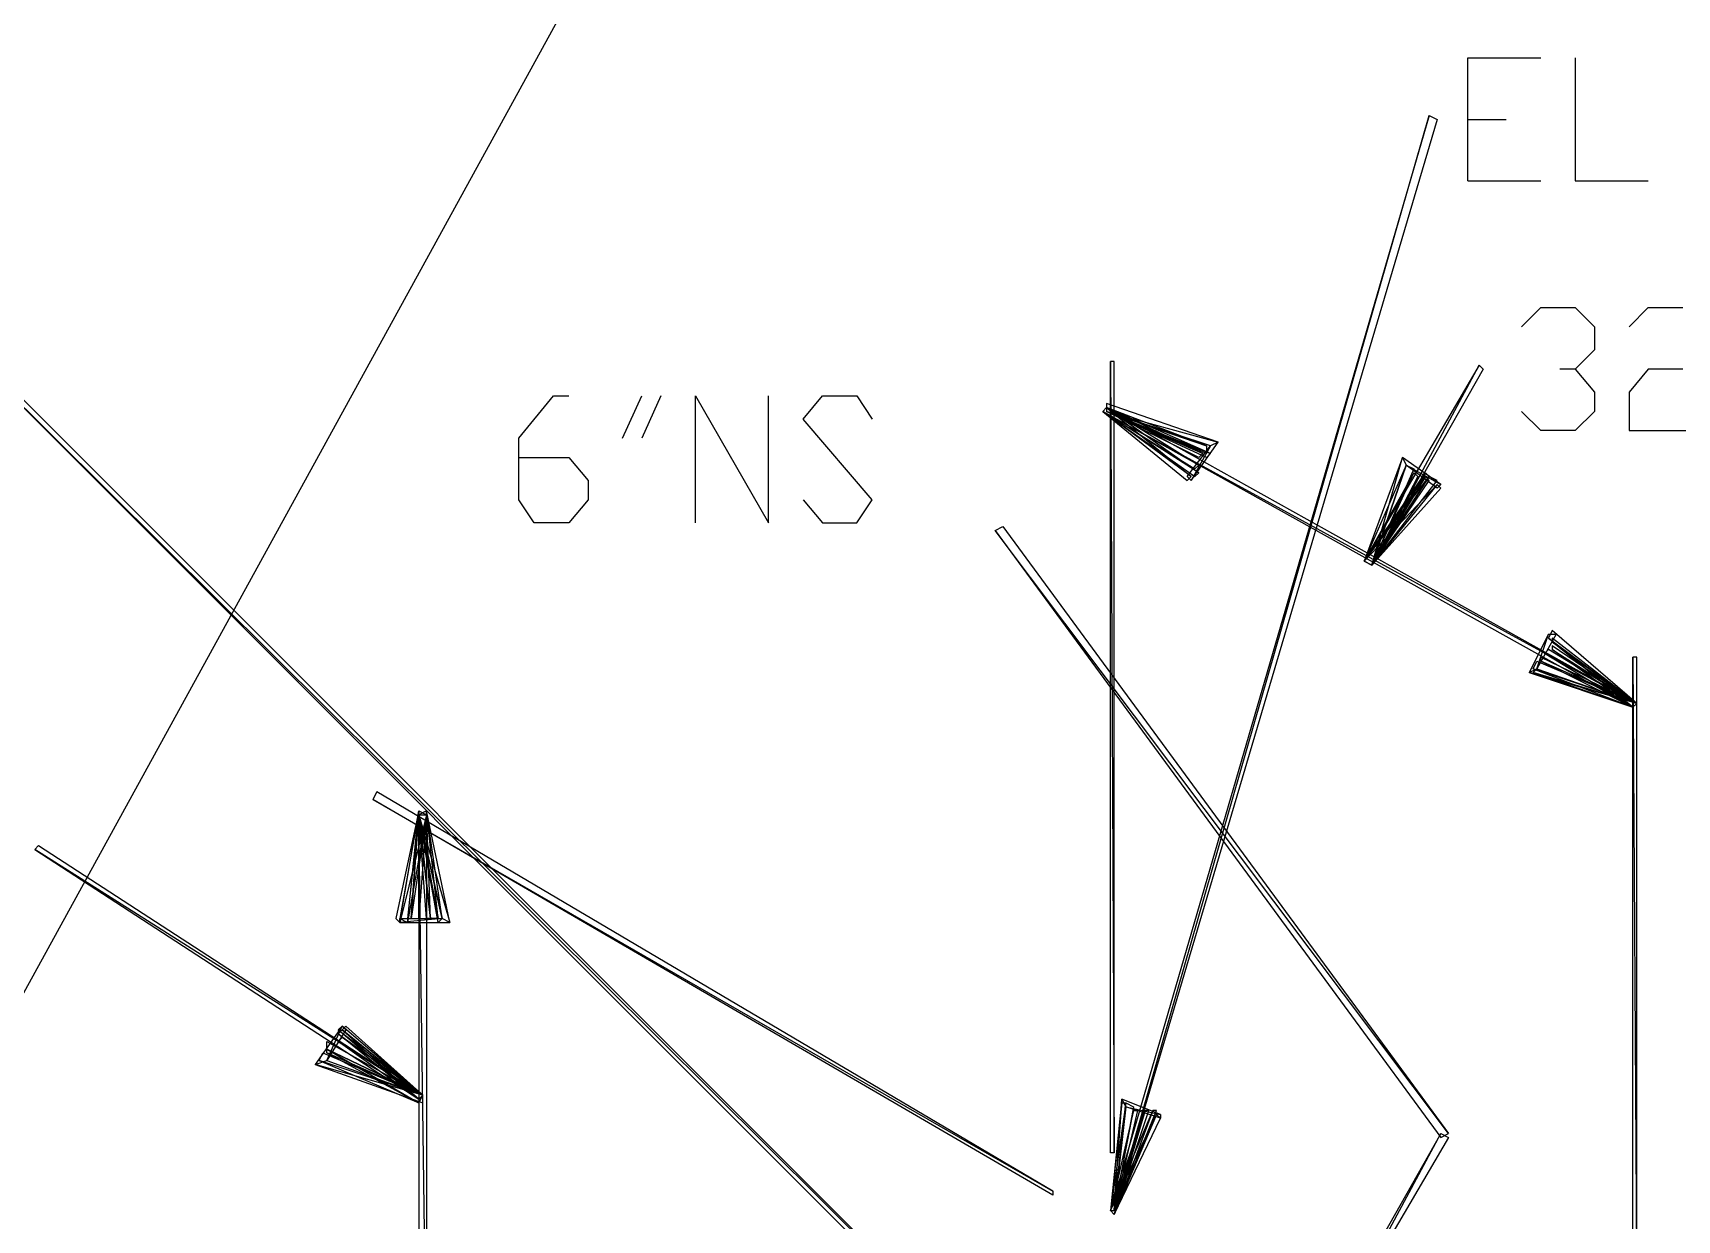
# Model space of a CAD drawing. Header units: millimetres. Extents: x 21 to 1147, y -811 to 126.
# Drawn here: x 296.6 to 348, y -114 to -76.9 of the extents above; entities that cross this region are included whole.
import ezdxf

# ---------------------------------------------------------------- set-up
doc = ezdxf.new("R2010")
doc.units = ezdxf.units.MM
doc.layers.add('EDITED_LINES', color=4, linetype='Continuous')

msp = doc.modelspace()

# ---------------------------------------------------------------- linework, layer by layer
at = {"layer": 'EDITED_LINES'}
for p, q in [((424.42, 126.348), (20.864, -608.45)), ((341.44, -81.52), (341.44, -77.68)), ((341.44, -77.68), (343.72, -77.68)), ((344.8, -77.68), (344.8, -81.52)), ((340.24, -79.48), (330.28, -113.68)), ((330.4, -113.68), (340.24, -79.48)), ((330.4, -113.68), (340.24, -79.48)), ((340.48, -79.6), (330.4, -113.68)), ((340.24, -79.48), (340.48, -79.6)), ((341.44, -79.6), (342.64, -79.6)), ((341.44, -81.52), (343.72, -81.52)), ((344.8, -81.52), (347.08, -81.52)), ((329.8, -121.84), (293.44, -85.72)), ((293.44, -85.72), (329.68, -121.96)), ((329.8, -121.84), (293.44, -85.72)), ((293.56, -85.6), (329.8, -121.84)), ((343.12, -86.08), (343.72, -85.48)), ((343.72, -85.48), (344.8, -85.48)), ((344.8, -85.48), (345.4, -86.08)), ((346.48, -86.08), (347.08, -85.48)), ((347.08, -85.48), (348.16, -85.48)), ((345.4, -86.08), (345.4, -86.8)), ((330.4, -87.16), (330.28, -87.16)), ((330.28, -87.16), (330.4, -111.88)), ((330.28, -87.16), (330.4, -111.88)), ((330.28, -111.88), (330.28, -87.16)), ((330.4, -111.88), (330.4, -87.16)), ((341.8, -87.28), (338.2, -93.4)), ((338.44, -93.52), (341.8, -87.28)), ((338.44, -93.52), (341.8, -87.28)), ((341.8, -87.28), (341.92, -87.4)), ((345.4, -86.8), (344.8, -87.4)), ((341.92, -87.4), (338.44, -93.52)), ((344.8, -87.4), (344.32, -87.4)), ((344.8, -87.4), (345.4, -88.12)), ((347.08, -87.4), (346.48, -88.12)), ((348.16, -87.4), (347.08, -87.4)), ((311.8, -89.56), (312.88, -88.24)), ((312.88, -88.24), (313.36, -88.24)), ((315.04, -89.56), (315.64, -88.24)), ((316.24, -88.24), (315.64, -89.56)), ((317.32, -92.2), (317.32, -88.24)), ((317.32, -88.24), (319.6, -92.2)), ((319.6, -92.2), (319.6, -88.24)), ((320.68, -88.96), (321.28, -88.24)), ((321.28, -88.24), (322.36, -88.24)), ((322.36, -88.24), (322.84, -88.96)), ((345.4, -88.12), (345.4, -88.72)), ((346.48, -88.12), (346.48, -89.32)), ((330.04, -88.72), (330.16, -88.6)), ((330.04, -88.72), (330.16, -88.6)), ((330.04, -88.72), (330.16, -88.6)), ((330.04, -88.72), (330.16, -88.6)), ((330.16, -88.6), (330.04, -88.72)), ((332.8, -90.76), (330.04, -88.72)), ((330.04, -88.72), (332.68, -90.88)), ((332.8, -90.76), (330.04, -88.72)), ((333.04, -90.64), (330.04, -88.72)), ((330.04, -88.72), (332.92, -90.76)), ((333.04, -90.64), (330.04, -88.72)), ((333.04, -90.64), (330.04, -88.72)), ((330.04, -88.72), (332.92, -90.76)), ((333.04, -90.64), (330.04, -88.72)), ((333.04, -90.4), (330.04, -88.72)), ((330.04, -88.72), (332.92, -90.52)), ((333.04, -90.4), (330.04, -88.72)), ((330.04, -88.72), (346.72, -97.84)), ((330.04, -88.72), (346.72, -97.84)), ((346.6, -97.96), (330.04, -88.72)), ((330.16, -88.48), (330.16, -88.72)), ((333.64, -89.68), (330.16, -88.48)), ((330.16, -88.6), (332.8, -90.76)), ((330.16, -88.6), (333.04, -90.64)), ((330.16, -88.6), (330.16, -88.72)), ((333.28, -89.8), (330.16, -88.6)), ((330.16, -88.6), (333.04, -90.64)), ((330.16, -88.6), (330.16, -88.72)), ((333.4, -90.04), (330.16, -88.6)), ((330.16, -88.6), (333.04, -90.4)), ((330.16, -88.6), (330.16, -88.72)), ((333.16, -90.04), (330.16, -88.6)), ((346.72, -97.84), (330.16, -88.6)), ((330.16, -88.72), (333.64, -89.68)), ((330.16, -88.72), (333.64, -89.68)), ((333.4, -89.8), (330.16, -88.72)), ((330.16, -88.72), (333.28, -89.8)), ((330.16, -88.72), (333.28, -89.8)), ((333.28, -90.04), (330.16, -88.72)), ((330.16, -88.72), (333.4, -90.04)), ((330.16, -88.72), (333.4, -90.04)), ((333.28, -90.16), (330.16, -88.72)), ((330.16, -88.72), (333.16, -90.04)), ((330.16, -88.72), (333.16, -90.04)), ((333.04, -90.16), (330.16, -88.72)), ((343.72, -89.32), (343.12, -88.72)), ((345.4, -88.72), (344.8, -89.32)), ((322.84, -91.48), (320.68, -88.96)), ((344.8, -89.32), (343.72, -89.32)), ((346.48, -89.32), (348.76, -89.32)), ((311.8, -91.48), (311.8, -89.56)), ((332.68, -90.76), (333.4, -89.8)), ((332.8, -90.88), (333.64, -89.68)), ((333.4, -89.8), (332.8, -90.88)), ((333.4, -89.8), (332.8, -90.88)), ((333.28, -89.8), (333.28, -90.04)), ((333.64, -89.68), (333.4, -89.8)), ((333.64, -89.68), (333.4, -89.8)), ((311.8, -90.16), (313.36, -90.16)), ((313.36, -90.16), (313.96, -90.88)), ((333.16, -90.04), (333.04, -90.16)), ((333.4, -90.04), (333.28, -90.16)), ((339.4, -90.16), (338.2, -93.4)), ((338.44, -93.52), (339.4, -90.16)), ((338.44, -93.52), (339.4, -90.16)), ((339.4, -90.16), (339.52, -90.4)), ((339.4, -90.16), (339.52, -90.4)), ((340.6, -91), (339.4, -90.16)), ((313.96, -90.88), (313.96, -91.48)), ((332.68, -90.88), (332.8, -90.76)), ((332.8, -90.88), (332.68, -90.76)), ((332.92, -90.52), (333.04, -90.4)), ((332.92, -90.76), (333.04, -90.64)), ((332.92, -90.76), (333.04, -90.64)), ((339.52, -90.4), (338.2, -93.4)), ((339.52, -90.4), (338.2, -93.4)), ((338.2, -93.4), (340.12, -90.64)), ((339.76, -90.64), (338.2, -93.4)), ((338.2, -93.4), (340.24, -90.76)), ((338.2, -93.4), (340.12, -90.76)), ((339.52, -90.4), (338.44, -93.52)), ((338.44, -93.52), (339.52, -90.4)), ((338.44, -93.52), (339.52, -90.4)), ((338.44, -93.52), (339.52, -90.4)), ((338.44, -93.52), (339.52, -90.4)), ((339.76, -90.52), (338.44, -93.52)), ((339.76, -90.52), (338.44, -93.52)), ((340.12, -90.64), (338.44, -93.52)), ((340.12, -90.64), (338.44, -93.52)), ((338.44, -93.52), (339.76, -90.64)), ((338.44, -93.52), (339.76, -90.64)), ((340.24, -90.76), (338.44, -93.52)), ((340.24, -90.76), (338.44, -93.52)), ((340.12, -90.76), (338.44, -93.52)), ((340.12, -90.76), (338.44, -93.52)), ((338.44, -93.52), (340.24, -90.76)), ((339.88, -90.76), (338.44, -93.52)), ((338.44, -93.52), (340.48, -90.88)), ((338.44, -93.52), (340.24, -90.88)), ((339.52, -90.4), (340.6, -91)), ((339.52, -90.4), (340.6, -91)), ((340.48, -91.12), (339.52, -90.4)), ((339.52, -90.4), (339.76, -90.52)), ((339.52, -90.4), (339.76, -90.52)), ((339.76, -90.64), (339.88, -90.76)), ((340.24, -90.76), (340.12, -90.64)), ((340.24, -90.88), (340.12, -90.76)), ((340.48, -90.88), (340.24, -90.76)), ((338.2, -93.4), (340.48, -91)), ((340.48, -91), (338.44, -93.52)), ((340.48, -91), (338.44, -93.52)), ((338.44, -93.52), (340.6, -91.12)), ((340.6, -91.12), (340.48, -91)), ((340.6, -91), (340.48, -91.12)), ((312.28, -92.2), (311.8, -91.48)), ((313.96, -91.48), (313.36, -92.2)), ((320.68, -91.48), (321.28, -92.2)), ((322.36, -92.2), (322.84, -91.48)), ((313.36, -92.2), (312.28, -92.2)), ((321.28, -92.2), (322.36, -92.2)), ((326.68, -92.44), (326.92, -92.32)), ((340.84, -111.28), (326.68, -92.44)), ((326.68, -92.44), (340.6, -111.4)), ((340.84, -111.28), (326.68, -92.44)), ((326.92, -92.32), (340.84, -111.28)), ((338.44, -93.52), (338.2, -93.4)), ((338.2, -93.4), (338.44, -93.52)), ((338.44, -93.52), (338.2, -93.4)), ((338.2, -93.4), (338.44, -93.52)), ((338.44, -93.52), (338.2, -93.4)), ((338.2, -93.4), (338.44, -93.52)), ((338.44, -93.52), (338.2, -93.4)), ((338.2, -93.4), (338.44, -93.52)), ((338.2, -93.4), (338.44, -93.52)), ((343.96, -95.68), (343.36, -96.88)), ((343.6, -96.76), (343.96, -95.68)), ((343.6, -96.76), (343.96, -95.68)), ((344.2, -95.68), (343.6, -96.76)), ((344.08, -95.56), (343.96, -95.8)), ((343.96, -95.68), (344.2, -95.68)), ((343.96, -95.8), (346.72, -97.84)), ((343.96, -95.8), (346.72, -97.84)), ((346.6, -97.96), (343.96, -95.8)), ((346.72, -97.84), (344.08, -95.56)), ((344.08, -95.8), (344.08, -95.92)), ((346.72, -97.84), (344.08, -95.8)), ((344.08, -95.92), (346.72, -97.84)), ((344.08, -95.92), (346.72, -97.84)), ((346.6, -97.96), (344.08, -95.92)), ((344.08, -96.04), (344.08, -96.16)), ((346.72, -97.84), (344.08, -96.04)), ((343.48, -96.76), (343.6, -96.52)), ((343.6, -96.52), (346.72, -97.84)), ((343.72, -96.52), (343.72, -96.4)), ((343.72, -96.4), (346.72, -97.84)), ((346.72, -97.84), (343.72, -96.52)), ((343.72, -96.52), (346.6, -97.96)), ((346.72, -97.84), (343.72, -96.52)), ((343.96, -96.16), (343.84, -96.28)), ((343.84, -96.28), (346.72, -97.84)), ((343.84, -96.28), (346.72, -97.84)), ((346.6, -97.96), (343.84, -96.28)), ((346.72, -97.84), (343.96, -96.16)), ((344.08, -96.16), (346.72, -97.84)), ((344.08, -96.16), (346.72, -97.84)), ((346.6, -97.96), (344.08, -96.16)), ((346.72, -96.4), (346.6, -96.4)), ((346.6, -96.4), (346.72, -117.28)), ((346.6, -96.4), (346.72, -117.28)), ((346.6, -117.28), (346.6, -96.4)), ((346.72, -117.28), (346.72, -96.4)), ((343.36, -96.88), (343.6, -96.76)), ((343.36, -96.88), (343.6, -96.76)), ((346.72, -97.84), (343.36, -96.88)), ((343.36, -96.88), (346.6, -97.96)), ((346.72, -97.84), (343.36, -96.88)), ((343.48, -96.88), (343.6, -96.76)), ((346.72, -97.84), (343.48, -96.76)), ((343.48, -96.76), (346.6, -97.96)), ((346.72, -97.84), (343.48, -96.76)), ((346.72, -97.84), (343.48, -96.88)), ((343.48, -96.88), (346.6, -97.96)), ((346.72, -97.84), (343.48, -96.88)), ((343.6, -96.76), (346.72, -97.84)), ((343.6, -96.76), (346.72, -97.84)), ((346.72, -97.84), (346.6, -97.96)), ((346.6, -97.96), (346.72, -97.84)), ((346.72, -97.84), (346.6, -97.96)), ((346.6, -97.96), (346.72, -97.84)), ((346.72, -97.84), (346.6, -97.96)), ((346.6, -97.96), (346.72, -97.84)), ((346.72, -97.84), (346.6, -97.96)), ((346.6, -97.96), (346.72, -97.84)), ((346.72, -97.84), (346.6, -97.96)), ((307.36, -100.6), (307.24, -100.84)), ((328.48, -113.08), (307.36, -100.6)), ((307.24, -100.84), (328.48, -113.08)), ((307.24, -100.84), (328.48, -113.08)), ((328.48, -113.2), (307.24, -100.84)), ((308.68, -101.2), (307.96, -104.56)), ((308.08, -104.68), (308.68, -101.2)), ((308.08, -104.68), (308.68, -101.2)), ((308.68, -101.2), (308.08, -104.56)), ((308.92, -101.32), (308.08, -104.68)), ((308.32, -104.68), (308.68, -101.2)), ((308.32, -104.68), (308.68, -101.2)), ((308.68, -101.2), (308.32, -104.56)), ((308.92, -101.32), (308.32, -104.68)), ((308.44, -104.56), (308.68, -101.2)), ((308.44, -104.56), (308.68, -101.2)), ((308.68, -101.2), (308.44, -104.56)), ((308.92, -101.32), (308.44, -104.56)), ((308.68, -101.2), (308.92, -101.32)), ((308.92, -101.2), (308.68, -101.32)), ((308.68, -101.2), (308.92, -101.32)), ((308.92, -101.2), (308.68, -101.32)), ((308.68, -101.2), (308.92, -101.32)), ((308.92, -101.2), (308.68, -101.32)), ((308.68, -104.56), (308.68, -101.2)), ((308.68, -104.56), (308.68, -101.2)), ((308.68, -101.2), (308.92, -101.32)), ((308.92, -101.2), (308.68, -101.32)), ((308.68, -101.32), (309.64, -104.68)), ((308.68, -101.32), (309.64, -104.68)), ((309.4, -104.56), (308.68, -101.32)), ((308.68, -101.32), (309.4, -104.56)), ((308.68, -101.32), (309.4, -104.56)), ((309.28, -104.68), (308.68, -101.32)), ((308.68, -101.32), (309.28, -104.56)), ((308.68, -101.32), (309.28, -104.56)), ((309.04, -104.56), (308.68, -101.32)), ((308.92, -101.32), (308.68, -104.56)), ((308.68, -101.32), (309.04, -104.56)), ((308.68, -101.32), (309.04, -104.56)), ((308.92, -104.56), (308.68, -101.32)), ((308.92, -119.44), (308.68, -101.32)), ((308.68, -101.32), (308.68, -119.44)), ((308.92, -119.44), (308.68, -101.32)), ((308.68, -101.32), (308.92, -101.32)), ((309.64, -104.68), (308.92, -101.2)), ((309.4, -104.56), (308.92, -101.2)), ((309.28, -104.56), (308.92, -101.2)), ((309.04, -104.56), (308.92, -101.2)), ((308.92, -101.32), (308.92, -119.44)), ((296.68, -102.4), (296.8, -102.28)), ((308.8, -110.08), (296.68, -102.4)), ((296.68, -102.4), (308.68, -110.2)), ((308.8, -110.08), (296.68, -102.4)), ((296.8, -102.28), (308.8, -110.08)), ((307.96, -104.56), (308.08, -104.68)), ((309.4, -104.56), (308.08, -104.68)), ((309.4, -104.56), (308.08, -104.68)), ((308.08, -104.68), (308.08, -104.56)), ((308.08, -104.56), (309.4, -104.56)), ((308.08, -104.56), (308.32, -104.68)), ((308.08, -104.68), (309.64, -104.68)), ((308.32, -104.56), (308.44, -104.56)), ((308.44, -104.56), (308.68, -104.56)), ((309.04, -104.56), (308.92, -104.56)), ((309.28, -104.56), (309.04, -104.56)), ((309.4, -104.56), (309.28, -104.68)), ((309.64, -104.68), (309.4, -104.56)), ((309.64, -104.68), (309.4, -104.56)), ((306.28, -107.92), (305.44, -109.12)), ((305.8, -109), (306.28, -107.92)), ((305.8, -109), (306.28, -107.92)), ((306.4, -108.04), (305.8, -109)), ((306.28, -107.92), (306.16, -108.04)), ((306.16, -108.04), (308.8, -110.08)), ((306.16, -108.04), (308.8, -110.08)), ((308.68, -110.2), (306.16, -108.04)), ((306.28, -108.04), (306.16, -108.16)), ((306.16, -108.16), (308.8, -110.08)), ((306.16, -108.16), (308.8, -110.08)), ((308.68, -110.2), (306.16, -108.16)), ((306.28, -108.28), (306.16, -108.4)), ((306.4, -107.92), (306.28, -108.04)), ((306.28, -107.92), (306.4, -108.04)), ((308.8, -110.08), (306.28, -107.92)), ((306.28, -108.04), (308.8, -110.08)), ((306.28, -108.04), (308.8, -110.08)), ((308.68, -110.2), (306.28, -108.04)), ((308.8, -110.08), (306.28, -108.04)), ((308.8, -110.08), (306.28, -108.28)), ((308.8, -110.08), (306.4, -107.92)), ((305.56, -109), (305.68, -108.76)), ((305.68, -108.76), (308.8, -110.08)), ((305.8, -108.64), (305.8, -108.4)), ((305.8, -108.4), (308.8, -110.08)), ((305.8, -108.76), (305.8, -108.64)), ((305.8, -108.64), (308.8, -110.08)), ((308.8, -110.08), (305.8, -108.64)), ((305.8, -108.64), (308.68, -110.32)), ((308.8, -110.08), (305.8, -108.64)), ((308.8, -110.08), (305.8, -108.76)), ((305.8, -108.76), (308.68, -110.32)), ((308.8, -110.08), (305.8, -108.76)), ((306.16, -108.4), (308.8, -110.08)), ((306.16, -108.4), (308.8, -110.08)), ((308.68, -110.2), (306.16, -108.4)), ((305.44, -109.12), (305.8, -109)), ((305.44, -109.12), (305.8, -109)), ((308.8, -110.08), (305.44, -109.12)), ((305.44, -109.12), (308.8, -110.32)), ((308.8, -110.08), (305.44, -109.12)), ((308.8, -110.08), (305.56, -109)), ((305.56, -109), (308.68, -110.32)), ((308.8, -110.08), (305.56, -109)), ((305.8, -109), (308.8, -110.08)), ((308.8, -110.08), (308.68, -110.2)), ((308.8, -110.08), (308.68, -110.2)), ((308.68, -110.32), (308.8, -110.08)), ((308.8, -110.08), (308.68, -110.2)), ((308.68, -110.32), (308.8, -110.08)), ((308.8, -110.08), (308.68, -110.2)), ((308.68, -110.32), (308.8, -110.08)), ((308.68, -110.2), (308.8, -110.08)), ((308.8, -110.32), (308.8, -110.08)), ((330.64, -110.2), (330.28, -113.68)), ((330.64, -110.32), (330.28, -113.68)), ((330.76, -110.32), (330.28, -113.68)), ((330.4, -113.68), (330.64, -110.2)), ((330.4, -113.68), (330.64, -110.2)), ((330.4, -113.68), (330.64, -110.32)), ((330.4, -113.68), (330.64, -110.32)), ((330.76, -110.32), (330.4, -113.68)), ((330.4, -113.68), (330.76, -110.32)), ((330.4, -113.68), (330.76, -110.32)), ((330.64, -110.2), (330.76, -110.44)), ((330.64, -110.2), (330.76, -110.44)), ((331.84, -110.68), (330.64, -110.2)), ((330.64, -110.32), (330.76, -110.32)), ((330.76, -110.32), (331, -110.44)), ((330.28, -113.68), (331.6, -110.56)), ((330.28, -113.68), (331.36, -110.56)), ((331, -110.56), (330.28, -113.68)), ((330.28, -113.68), (331.72, -110.68)), ((330.28, -113.68), (331.72, -110.68)), ((330.76, -110.44), (330.4, -113.68)), ((331, -110.44), (330.4, -113.68)), ((331.6, -110.56), (330.4, -113.8)), ((330.4, -113.8), (331.72, -110.56)), ((331.6, -110.56), (330.4, -113.8)), ((331.36, -110.56), (330.4, -113.8)), ((330.4, -113.8), (331.48, -110.56)), ((331.36, -110.56), (330.4, -113.8)), ((330.4, -113.68), (331, -110.56)), ((330.4, -113.68), (331, -110.56)), ((331.12, -110.56), (330.4, -113.68)), ((331.72, -110.68), (330.4, -113.8)), ((331.72, -110.68), (330.4, -113.8)), ((331.72, -110.68), (330.4, -113.8)), ((331.72, -110.68), (330.4, -113.8)), ((330.4, -113.8), (331.84, -110.8)), ((330.4, -113.8), (331.84, -110.8)), ((330.76, -110.44), (331.84, -110.68)), ((330.76, -110.44), (331.84, -110.68)), ((331.84, -110.8), (330.76, -110.44)), ((331, -110.56), (331.12, -110.56)), ((331.48, -110.56), (331.36, -110.56)), ((331.72, -110.56), (331.6, -110.56)), ((331.84, -110.8), (331.72, -110.68)), ((331.84, -110.8), (331.72, -110.68)), ((331.84, -110.68), (331.84, -110.8)), ((340.6, -111.28), (337.12, -117.4)), ((337.24, -117.52), (340.6, -111.28)), ((337.24, -117.52), (340.6, -111.28)), ((340.84, -111.4), (337.24, -117.52)), ((340.6, -111.4), (340.84, -111.28)), ((340.6, -111.28), (340.84, -111.4)), ((330.4, -111.88), (330.28, -111.88)), ((328.48, -113.08), (328.48, -113.2)), ((330.4, -113.8), (330.28, -113.68)), ((330.28, -113.68), (330.4, -113.68)), ((330.4, -113.8), (330.28, -113.68)), ((330.28, -113.68), (330.4, -113.68)), ((330.4, -113.8), (330.28, -113.68)), ((330.28, -113.68), (330.4, -113.68)), ((330.4, -113.8), (330.28, -113.68)), ((330.28, -113.68), (330.4, -113.68)), ((330.28, -113.68), (330.4, -113.68))]:
    msp.add_line(p, q, dxfattribs=at)

doc.saveas('drawing.dxf')
